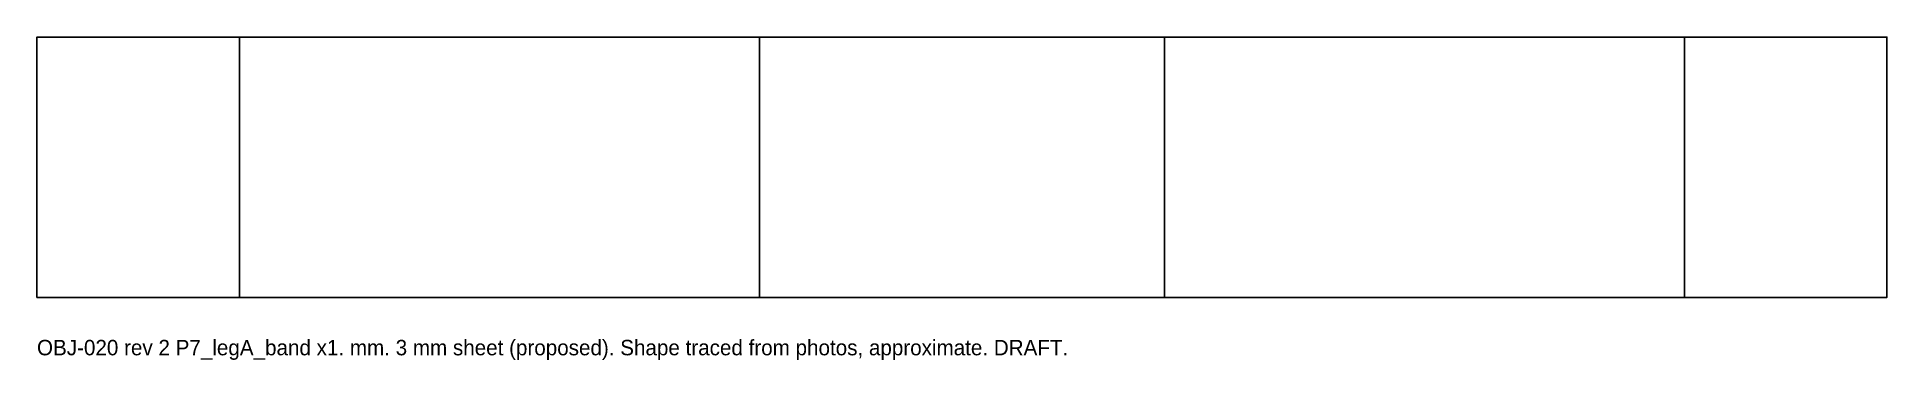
# Model space of a CAD drawing. Header units: millimetres. Extents: x 0 to 960, y -32 to 135.
import ezdxf

# ---------------------------------------------------------------- set-up
doc = ezdxf.new("R2010")
doc.units = ezdxf.units.MM
for name, color, linetype in [('BEND', 5, 'Continuous'), ('CUT', 7, 'Continuous'), ('NOTE', 8, 'Continuous')]:
    doc.layers.add(name, color=color, linetype=linetype)

msp = doc.modelspace()

# ---------------------------------------------------------------- linework, layer by layer
at = {"layer": 'BEND'}
for p, q in [((105, 0), (105, 135)), ((375, 0), (375, 135)), ((585, 0), (585, 135)), ((855, 0), (855, 135))]:
    msp.add_line(p, q, dxfattribs=at)
at = {"layer": 'CUT'}
msp.add_lwpolyline([(0, 0), (960, 0), (960, 135), (0, 135)], close=True, dxfattribs=at)

# ---------------------------------------------------------------- texts
at = {"layer": 'NOTE'}
msp.add_text('OBJ-020 rev 2 P7_legA_band x1. mm. 3 mm sheet (proposed). Shape traced from photos, approximate. DRAFT.', height=8, dxfattribs=at).set_placement((0, -30))

doc.saveas('drawing.dxf')
